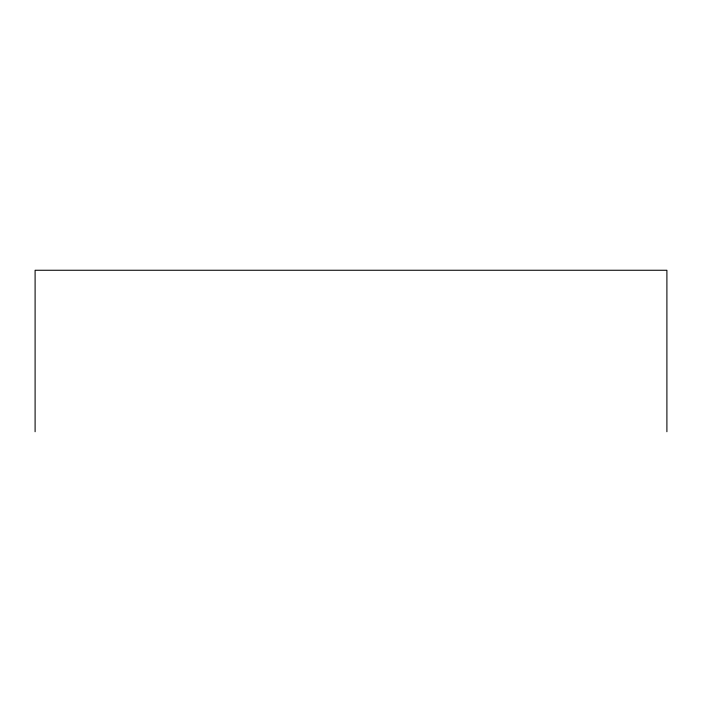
<?xml version="1.0" encoding="UTF-8"?>
<svg xmlns="http://www.w3.org/2000/svg" width="702" height="702" viewBox="0 0 702 702"><rect width="100%" height="100%" fill="white"/><g stroke="black" fill="none" stroke-linecap="round" stroke-linejoin="round"><path stroke-width="1.05" d="M666.9 431.739L666.9 270.261L35.1 270.261L35.1 431.739"/></g></svg>
